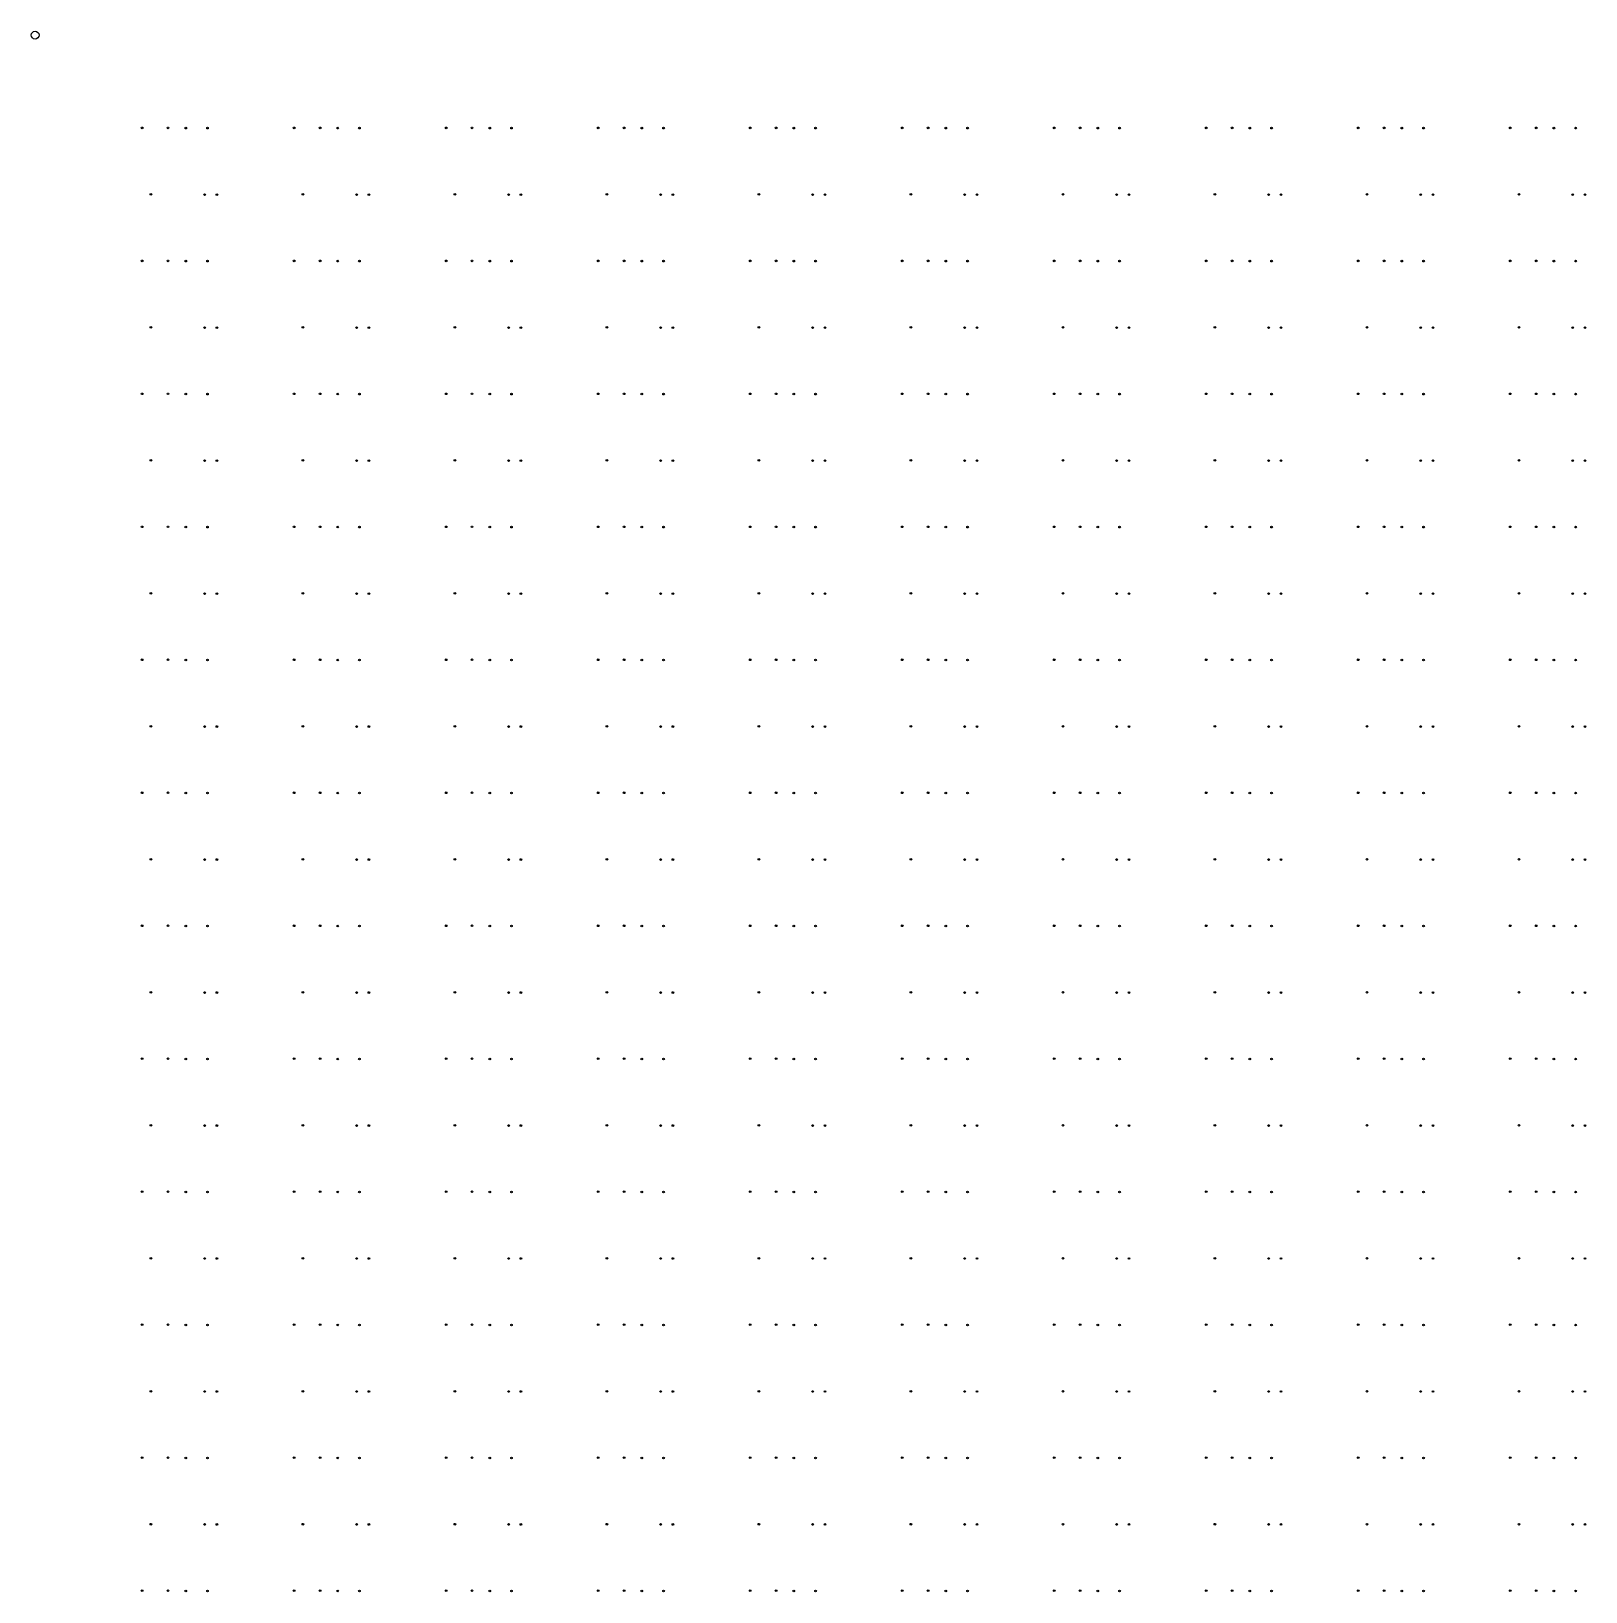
# Model space of a CAD drawing. Extents: x 50 to 173, y 50 to 173.
# Drawn here: x 49.9 to 109.7, y 112.4 to 172.6 of the extents above; entities that cross this region are included whole.
import ezdxf

# ---------------------------------------------------------------- set-up
doc = ezdxf.new("R2010")
doc.units = 0

msp = doc.modelspace()

# ---------------------------------------------------------------- linework, layer by layer
at = {"layer": '4H'}
msp.add_circle((50, 172.4), 0.15, dxfattribs=at)
at = {"layer": 'PET'}
for centre in [(54.121, 168.827), (55.12, 168.827), (55.801, 168.818), (56.638, 168.817), (59.975, 168.827), (60.974, 168.827), (61.654, 168.818), (62.491, 168.817), (65.829, 168.827), (66.827, 168.827), (67.508, 168.818), (68.345, 168.817), (71.682, 168.827), (72.681, 168.827), (73.362, 168.818), (74.199, 168.817), (77.536, 168.827), (78.535, 168.827), (79.215, 168.818), (80.052, 168.817), (83.39, 168.827), (84.388, 168.827), (85.069, 168.818), (85.906, 168.817), (89.243, 168.827), (90.242, 168.827), (90.923, 168.818), (91.76, 168.817), (95.097, 168.827), (96.095, 168.827), (96.776, 168.818), (97.613, 168.817), (100.951, 168.827), (101.949, 168.827), (102.63, 168.818), (103.467, 168.817), (106.804, 168.827), (107.803, 168.827), (108.484, 168.818), (109.321, 168.817), (54.457, 166.265), (56.526, 166.256), (56.999, 166.256), (60.31, 166.265), (62.38, 166.256), (62.853, 166.256), (66.164, 166.265), (68.234, 166.256), (68.707, 166.256), (72.018, 166.265), (74.087, 166.256), (74.56, 166.256), (77.871, 166.265), (79.941, 166.256), (80.414, 166.256), (83.725, 166.265), (85.795, 166.256), (86.268, 166.256), (89.579, 166.265), (91.648, 166.256), (92.121, 166.256), (95.432, 166.265), (97.502, 166.256), (97.975, 166.256), (101.286, 166.265), (103.356, 166.256), (103.828, 166.256), (107.14, 166.265), (109.209, 166.256), (109.682, 166.256), (54.121, 163.705), (55.12, 163.705), (55.801, 163.696), (56.638, 163.695), (59.975, 163.705), (60.974, 163.705), (61.654, 163.696), (62.491, 163.695), (65.829, 163.705), (66.827, 163.705), (67.508, 163.696), (68.345, 163.695), (71.682, 163.705), (72.681, 163.705), (73.362, 163.696), (74.199, 163.695), (77.536, 163.705), (78.535, 163.705), (79.215, 163.696), (80.052, 163.695), (83.39, 163.705), (84.388, 163.705), (85.069, 163.696), (85.906, 163.695), (89.243, 163.705), (90.242, 163.705), (90.923, 163.696), (91.76, 163.695), (95.097, 163.705), (96.095, 163.705), (96.776, 163.696), (97.613, 163.695), (100.951, 163.705), (101.949, 163.705), (102.63, 163.696), (103.467, 163.695), (106.804, 163.705), (107.803, 163.705), (108.484, 163.696), (109.321, 163.695), (54.457, 161.143), (56.526, 161.134), (56.999, 161.134), (60.31, 161.143), (62.38, 161.134), (62.853, 161.134), (66.164, 161.143), (68.234, 161.134), (68.707, 161.134), (72.018, 161.143), (74.087, 161.134), (74.56, 161.134), (77.871, 161.143), (79.941, 161.134), (80.414, 161.134), (83.725, 161.143), (85.795, 161.134), (86.268, 161.134), (89.579, 161.143), (91.648, 161.134), (92.121, 161.134), (95.432, 161.143), (97.502, 161.134), (97.975, 161.134), (101.286, 161.143), (103.356, 161.134), (103.828, 161.134), (107.14, 161.143), (109.209, 161.134), (109.682, 161.134), (54.121, 158.583), (55.12, 158.583), (55.801, 158.574), (56.638, 158.573), (59.975, 158.583), (60.974, 158.583), (61.654, 158.574), (62.491, 158.573), (65.829, 158.583), (66.827, 158.583), (67.508, 158.574), (68.345, 158.573), (71.682, 158.583), (72.681, 158.583), (73.362, 158.574), (74.199, 158.573), (77.536, 158.583), (78.535, 158.583), (79.215, 158.574), (80.052, 158.573), (83.39, 158.583), (84.388, 158.583), (85.069, 158.574), (85.906, 158.573), (89.243, 158.583), (90.242, 158.583), (90.923, 158.574), (91.76, 158.573), (95.097, 158.583), (96.095, 158.583), (96.776, 158.574), (97.613, 158.573), (100.951, 158.583), (101.949, 158.583), (102.63, 158.574), (103.467, 158.573), (106.804, 158.583), (107.803, 158.583), (108.484, 158.574), (109.321, 158.573), (54.457, 156.021), (56.526, 156.012), (56.999, 156.012), (60.31, 156.021), (62.38, 156.012), (62.853, 156.012), (66.164, 156.021), (68.234, 156.012), (68.707, 156.012), (72.018, 156.021), (74.087, 156.012), (74.56, 156.012), (77.871, 156.021), (79.941, 156.012), (80.414, 156.012), (83.725, 156.021), (85.795, 156.012), (86.268, 156.012), (89.579, 156.021), (91.648, 156.012), (92.121, 156.012), (95.432, 156.021), (97.502, 156.012), (97.975, 156.012), (101.286, 156.021), (103.356, 156.012), (103.828, 156.012), (107.14, 156.021), (109.209, 156.012), (109.682, 156.012), (54.121, 153.461), (55.12, 153.461), (55.801, 153.452), (56.638, 153.451), (59.975, 153.461), (60.974, 153.461), (61.654, 153.452), (62.491, 153.451), (65.829, 153.461), (66.827, 153.461), (67.508, 153.452), (68.345, 153.451), (71.682, 153.461), (72.681, 153.461), (73.362, 153.452), (74.199, 153.451), (77.536, 153.461), (78.535, 153.461), (79.215, 153.452), (80.052, 153.451), (83.39, 153.461), (84.388, 153.461), (85.069, 153.452), (85.906, 153.451), (89.243, 153.461), (90.242, 153.461), (90.923, 153.452), (91.76, 153.451), (95.097, 153.461), (96.095, 153.461), (96.776, 153.452), (97.613, 153.451), (100.951, 153.461), (101.949, 153.461), (102.63, 153.452), (103.467, 153.451), (106.804, 153.461), (107.803, 153.461), (108.484, 153.452), (109.321, 153.451), (54.457, 150.899), (56.526, 150.89), (56.999, 150.89), (60.31, 150.899), (62.38, 150.89), (62.853, 150.89), (66.164, 150.899), (68.234, 150.89), (68.707, 150.89), (72.018, 150.899), (74.087, 150.89), (74.56, 150.89), (77.871, 150.899), (79.941, 150.89), (80.414, 150.89), (83.725, 150.899), (85.795, 150.89), (86.268, 150.89), (89.579, 150.899), (91.648, 150.89), (92.121, 150.89), (95.432, 150.899), (97.502, 150.89), (97.975, 150.89), (101.286, 150.899), (103.356, 150.89), (103.828, 150.89), (107.14, 150.899), (109.209, 150.89), (109.682, 150.89), (54.121, 148.339), (55.12, 148.339), (55.801, 148.33), (56.638, 148.329), (59.975, 148.339), (60.974, 148.339), (61.654, 148.33), (62.491, 148.329), (65.829, 148.339), (66.827, 148.339), (67.508, 148.33), (68.345, 148.329), (71.682, 148.339), (72.681, 148.339), (73.362, 148.33), (74.199, 148.329), (77.536, 148.339), (78.535, 148.339), (79.215, 148.33), (80.052, 148.329), (83.39, 148.339), (84.388, 148.339), (85.069, 148.33), (85.906, 148.329), (89.243, 148.339), (90.242, 148.339), (90.923, 148.33), (91.76, 148.329), (95.097, 148.339), (96.095, 148.339), (96.776, 148.33), (97.613, 148.329), (100.951, 148.339), (101.949, 148.339), (102.63, 148.33), (103.467, 148.329), (106.804, 148.339), (107.803, 148.339), (108.484, 148.33), (109.321, 148.329), (54.457, 145.777), (56.526, 145.768), (56.999, 145.768), (60.31, 145.777), (62.38, 145.768), (62.853, 145.768), (66.164, 145.777), (68.234, 145.768), (68.707, 145.768), (72.018, 145.777), (74.087, 145.768), (74.56, 145.768), (77.871, 145.777), (79.941, 145.768), (80.414, 145.768), (83.725, 145.777), (85.795, 145.768), (86.268, 145.768), (89.579, 145.777), (91.648, 145.768), (92.121, 145.768), (95.432, 145.777), (97.502, 145.768), (97.975, 145.768), (101.286, 145.777), (103.356, 145.768), (103.828, 145.768), (107.14, 145.777), (109.209, 145.768), (109.682, 145.768), (54.121, 143.217), (55.12, 143.217), (55.801, 143.208), (56.638, 143.207), (59.975, 143.217), (60.974, 143.217), (61.654, 143.208), (62.491, 143.207), (65.829, 143.217), (66.827, 143.217), (67.508, 143.208), (68.345, 143.207), (71.682, 143.217), (72.681, 143.217), (73.362, 143.208), (74.199, 143.207), (77.536, 143.217), (78.535, 143.217), (79.215, 143.208), (80.052, 143.207), (83.39, 143.217), (84.388, 143.217), (85.069, 143.208), (85.906, 143.207), (89.243, 143.217), (90.242, 143.217), (90.923, 143.208), (91.76, 143.207), (95.097, 143.217), (96.095, 143.217), (96.776, 143.208), (97.613, 143.207), (100.951, 143.217), (101.949, 143.217), (102.63, 143.208), (103.467, 143.207), (106.804, 143.217), (107.803, 143.217), (108.484, 143.208), (109.321, 143.207), (54.457, 140.655), (56.526, 140.646), (56.999, 140.646), (60.31, 140.655), (62.38, 140.646), (62.853, 140.646), (66.164, 140.655), (68.234, 140.646), (68.707, 140.646), (72.018, 140.655), (74.087, 140.646), (74.56, 140.646), (77.871, 140.655), (79.941, 140.646), (80.414, 140.646), (83.725, 140.655), (85.795, 140.646), (86.268, 140.646), (89.579, 140.655), (91.648, 140.646), (92.121, 140.646), (95.432, 140.655), (97.502, 140.646), (97.975, 140.646), (101.286, 140.655), (103.356, 140.646), (103.828, 140.646), (107.14, 140.655), (109.209, 140.646), (109.682, 140.646), (54.121, 138.096), (55.12, 138.096), (55.801, 138.086), (56.638, 138.085), (59.975, 138.096), (60.974, 138.096), (61.654, 138.086), (62.491, 138.085), (65.829, 138.096), (66.827, 138.096), (67.508, 138.086), (68.345, 138.085), (71.682, 138.096), (72.681, 138.096), (73.362, 138.086), (74.199, 138.085), (77.536, 138.096), (78.535, 138.096), (79.215, 138.086), (80.052, 138.085), (83.39, 138.096), (84.388, 138.096), (85.069, 138.086), (85.906, 138.085), (89.243, 138.096), (90.242, 138.096), (90.923, 138.086), (91.76, 138.085), (95.097, 138.096), (96.095, 138.096), (96.776, 138.086), (97.613, 138.085), (100.951, 138.096), (101.949, 138.096), (102.63, 138.086), (103.467, 138.085), (106.804, 138.096), (107.803, 138.096), (108.484, 138.086), (109.321, 138.085), (54.457, 135.533), (56.526, 135.524), (56.999, 135.524), (60.31, 135.533), (62.38, 135.524), (62.853, 135.524), (66.164, 135.533), (68.234, 135.524), (68.707, 135.524), (72.018, 135.533), (74.087, 135.524), (74.56, 135.524), (77.871, 135.533), (79.941, 135.524), (80.414, 135.524), (83.725, 135.533), (85.795, 135.524), (86.268, 135.524), (89.579, 135.533), (91.648, 135.524), (92.121, 135.524), (95.432, 135.533), (97.502, 135.524), (97.975, 135.524), (101.286, 135.533), (103.356, 135.524), (103.828, 135.524), (107.14, 135.533), (109.209, 135.524), (109.682, 135.524), (54.121, 132.974), (55.12, 132.974), (55.801, 132.964), (56.638, 132.963), (59.975, 132.974), (60.974, 132.974), (61.654, 132.964), (62.491, 132.963), (65.829, 132.974), (66.827, 132.974), (67.508, 132.964), (68.345, 132.963), (71.682, 132.974), (72.681, 132.974), (73.362, 132.964), (74.199, 132.963), (77.536, 132.974), (78.535, 132.974), (79.215, 132.964), (80.052, 132.963), (83.39, 132.974), (84.388, 132.974), (85.069, 132.964), (85.906, 132.963), (89.243, 132.974), (90.242, 132.974), (90.923, 132.964), (91.76, 132.963), (95.097, 132.974), (96.095, 132.974), (96.776, 132.964), (97.613, 132.963), (100.951, 132.974), (101.949, 132.974), (102.63, 132.964), (103.467, 132.963), (106.804, 132.974), (107.803, 132.974), (108.484, 132.964), (109.321, 132.963), (54.457, 130.411), (56.526, 130.402), (56.999, 130.402), (60.31, 130.411), (62.38, 130.402), (62.853, 130.402), (66.164, 130.411), (68.234, 130.402), (68.707, 130.402), (72.018, 130.411), (74.087, 130.402), (74.56, 130.402), (77.871, 130.411), (79.941, 130.402), (80.414, 130.402), (83.725, 130.411), (85.795, 130.402), (86.268, 130.402), (89.579, 130.411), (91.648, 130.402), (92.121, 130.402), (95.432, 130.411), (97.502, 130.402), (97.975, 130.402), (101.286, 130.411), (103.356, 130.402), (103.828, 130.402), (107.14, 130.411), (109.209, 130.402), (109.682, 130.402), (54.121, 127.852), (55.12, 127.852), (55.801, 127.842), (56.638, 127.841), (59.975, 127.852), (60.974, 127.852), (61.654, 127.842), (62.491, 127.841), (65.829, 127.852), (66.827, 127.852), (67.508, 127.842), (68.345, 127.841), (71.682, 127.852), (72.681, 127.852), (73.362, 127.842), (74.199, 127.841), (77.536, 127.852), (78.535, 127.852), (79.215, 127.842), (80.052, 127.841), (83.39, 127.852), (84.388, 127.852), (85.069, 127.842), (85.906, 127.841), (89.243, 127.852), (90.242, 127.852), (90.923, 127.842), (91.76, 127.841), (95.097, 127.852), (96.095, 127.852), (96.776, 127.842), (97.613, 127.841), (100.951, 127.852), (101.949, 127.852), (102.63, 127.842), (103.467, 127.841), (106.804, 127.852), (107.803, 127.852), (108.484, 127.842), (109.321, 127.841), (54.457, 125.289), (56.526, 125.28), (56.999, 125.28), (60.31, 125.289), (62.38, 125.28), (62.853, 125.28), (66.164, 125.289), (68.234, 125.28), (68.707, 125.28), (72.018, 125.289), (74.087, 125.28), (74.56, 125.28), (77.871, 125.289), (79.941, 125.28), (80.414, 125.28), (83.725, 125.289), (85.795, 125.28), (86.268, 125.28), (89.579, 125.289), (91.648, 125.28), (92.121, 125.28), (95.432, 125.289), (97.502, 125.28), (97.975, 125.28), (101.286, 125.289), (103.356, 125.28), (103.828, 125.28), (107.14, 125.289), (109.209, 125.28), (109.682, 125.28), (54.121, 122.73), (55.12, 122.73), (55.801, 122.72), (56.638, 122.719), (59.975, 122.73), (60.974, 122.73), (61.654, 122.72), (62.491, 122.719), (65.829, 122.73), (66.827, 122.73), (67.508, 122.72), (68.345, 122.719), (71.682, 122.73), (72.681, 122.73), (73.362, 122.72), (74.199, 122.719), (77.536, 122.73), (78.535, 122.73), (79.215, 122.72), (80.052, 122.719), (83.39, 122.73), (84.388, 122.73), (85.069, 122.72), (85.906, 122.719), (89.243, 122.73), (90.242, 122.73), (90.923, 122.72), (91.76, 122.719), (95.097, 122.73), (96.095, 122.73), (96.776, 122.72), (97.613, 122.719), (100.951, 122.73), (101.949, 122.73), (102.63, 122.72), (103.467, 122.719), (106.804, 122.73), (107.803, 122.73), (108.484, 122.72), (109.321, 122.719), (54.457, 120.167), (56.526, 120.158), (56.999, 120.158), (60.31, 120.167), (62.38, 120.158), (62.853, 120.158), (66.164, 120.167), (68.234, 120.158), (68.707, 120.158), (72.018, 120.167), (74.087, 120.158), (74.56, 120.158), (77.871, 120.167), (79.941, 120.158), (80.414, 120.158), (83.725, 120.167), (85.795, 120.158), (86.268, 120.158), (89.579, 120.167), (91.648, 120.158), (92.121, 120.158), (95.432, 120.167), (97.502, 120.158), (97.975, 120.158), (101.286, 120.167), (103.356, 120.158), (103.828, 120.158), (107.14, 120.167), (109.209, 120.158), (109.682, 120.158), (54.121, 117.608), (55.12, 117.608), (55.801, 117.598), (56.638, 117.597), (59.975, 117.608), (60.974, 117.608), (61.654, 117.598), (62.491, 117.597), (65.829, 117.608), (66.827, 117.608), (67.508, 117.598), (68.345, 117.597), (71.682, 117.608), (72.681, 117.608), (73.362, 117.598), (74.199, 117.597), (77.536, 117.608), (78.535, 117.608), (79.215, 117.598), (80.052, 117.597), (83.39, 117.608), (84.388, 117.608), (85.069, 117.598), (85.906, 117.597), (89.243, 117.608), (90.242, 117.608), (90.923, 117.598), (91.76, 117.597), (95.097, 117.608), (96.095, 117.608), (96.776, 117.598), (97.613, 117.597), (100.951, 117.608), (101.949, 117.608), (102.63, 117.598), (103.467, 117.597), (106.804, 117.608), (107.803, 117.608), (108.484, 117.598), (109.321, 117.597), (54.457, 115.046), (56.526, 115.036), (56.999, 115.036), (60.31, 115.046), (62.38, 115.036), (62.853, 115.036), (66.164, 115.046), (68.234, 115.036), (68.707, 115.036), (72.018, 115.046), (74.087, 115.036), (74.56, 115.036), (77.871, 115.046), (79.941, 115.036), (80.414, 115.036), (83.725, 115.046), (85.795, 115.036), (86.268, 115.036), (89.579, 115.046), (91.648, 115.036), (92.121, 115.036), (95.432, 115.046), (97.502, 115.036), (97.975, 115.036), (101.286, 115.046), (103.356, 115.036), (103.828, 115.036), (107.14, 115.046), (109.209, 115.036), (109.682, 115.036), (54.121, 112.486), (55.12, 112.486), (55.801, 112.476), (56.638, 112.475), (59.975, 112.486), (60.974, 112.486), (61.654, 112.476), (62.491, 112.475), (65.829, 112.486), (66.827, 112.486), (67.508, 112.476), (68.345, 112.475), (71.682, 112.486), (72.681, 112.486), (73.362, 112.476), (74.199, 112.475), (77.536, 112.486), (78.535, 112.486), (79.215, 112.476), (80.052, 112.475), (83.39, 112.486), (84.388, 112.486), (85.069, 112.476), (85.906, 112.475), (89.243, 112.486), (90.242, 112.486), (90.923, 112.476), (91.76, 112.475), (95.097, 112.486), (96.095, 112.486), (96.776, 112.476), (97.613, 112.475), (100.951, 112.486), (101.949, 112.486), (102.63, 112.476), (103.467, 112.475), (106.804, 112.486), (107.803, 112.486), (108.484, 112.476), (109.321, 112.475)]:
    msp.add_circle(centre, 0.005, dxfattribs=at)
at = {"layer": 'V1'}
for centre in [(54.121, 168.827), (55.12, 168.827), (55.801, 168.818), (56.638, 168.817), (59.975, 168.827), (60.974, 168.827), (61.654, 168.818), (62.491, 168.817), (65.829, 168.827), (66.827, 168.827), (67.508, 168.818), (68.345, 168.817), (71.682, 168.827), (72.681, 168.827), (73.362, 168.818), (74.199, 168.817), (77.536, 168.827), (78.535, 168.827), (79.215, 168.818), (80.052, 168.817), (83.39, 168.827), (84.388, 168.827), (85.069, 168.818), (85.906, 168.817), (89.243, 168.827), (90.242, 168.827), (90.923, 168.818), (91.76, 168.817), (95.097, 168.827), (96.095, 168.827), (96.776, 168.818), (97.613, 168.817), (100.951, 168.827), (101.949, 168.827), (102.63, 168.818), (103.467, 168.817), (106.804, 168.827), (107.803, 168.827), (108.484, 168.818), (109.321, 168.817), (54.457, 166.265), (56.526, 166.256), (56.999, 166.256), (60.31, 166.265), (62.38, 166.256), (62.853, 166.256), (66.164, 166.265), (68.234, 166.256), (68.707, 166.256), (72.018, 166.265), (74.087, 166.256), (74.56, 166.256), (77.871, 166.265), (79.941, 166.256), (80.414, 166.256), (83.725, 166.265), (85.795, 166.256), (86.268, 166.256), (89.579, 166.265), (91.648, 166.256), (92.121, 166.256), (95.432, 166.265), (97.502, 166.256), (97.975, 166.256), (101.286, 166.265), (103.356, 166.256), (103.828, 166.256), (107.14, 166.265), (109.209, 166.256), (109.682, 166.256), (54.121, 163.705), (55.12, 163.705), (55.801, 163.696), (56.638, 163.695), (59.975, 163.705), (60.974, 163.705), (61.654, 163.696), (62.491, 163.695), (65.829, 163.705), (66.827, 163.705), (67.508, 163.696), (68.345, 163.695), (71.682, 163.705), (72.681, 163.705), (73.362, 163.696), (74.199, 163.695), (77.536, 163.705), (78.535, 163.705), (79.215, 163.696), (80.052, 163.695), (83.39, 163.705), (84.388, 163.705), (85.069, 163.696), (85.906, 163.695), (89.243, 163.705), (90.242, 163.705), (90.923, 163.696), (91.76, 163.695), (95.097, 163.705), (96.095, 163.705), (96.776, 163.696), (97.613, 163.695), (100.951, 163.705), (101.949, 163.705), (102.63, 163.696), (103.467, 163.695), (106.804, 163.705), (107.803, 163.705), (108.484, 163.696), (109.321, 163.695), (54.457, 161.143), (56.526, 161.134), (56.999, 161.134), (60.31, 161.143), (62.38, 161.134), (62.853, 161.134), (66.164, 161.143), (68.234, 161.134), (68.707, 161.134), (72.018, 161.143), (74.087, 161.134), (74.56, 161.134), (77.871, 161.143), (79.941, 161.134), (80.414, 161.134), (83.725, 161.143), (85.795, 161.134), (86.268, 161.134), (89.579, 161.143), (91.648, 161.134), (92.121, 161.134), (95.432, 161.143), (97.502, 161.134), (97.975, 161.134), (101.286, 161.143), (103.356, 161.134), (103.828, 161.134), (107.14, 161.143), (109.209, 161.134), (109.682, 161.134), (54.121, 158.583), (55.12, 158.583), (55.801, 158.574), (56.638, 158.573), (59.975, 158.583), (60.974, 158.583), (61.654, 158.574), (62.491, 158.573), (65.829, 158.583), (66.827, 158.583), (67.508, 158.574), (68.345, 158.573), (71.682, 158.583), (72.681, 158.583), (73.362, 158.574), (74.199, 158.573), (77.536, 158.583), (78.535, 158.583), (79.215, 158.574), (80.052, 158.573), (83.39, 158.583), (84.388, 158.583), (85.069, 158.574), (85.906, 158.573), (89.243, 158.583), (90.242, 158.583), (90.923, 158.574), (91.76, 158.573), (95.097, 158.583), (96.095, 158.583), (96.776, 158.574), (97.613, 158.573), (100.951, 158.583), (101.949, 158.583), (102.63, 158.574), (103.467, 158.573), (106.804, 158.583), (107.803, 158.583), (108.484, 158.574), (109.321, 158.573), (54.457, 156.021), (56.526, 156.012), (56.999, 156.012), (60.31, 156.021), (62.38, 156.012), (62.853, 156.012), (66.164, 156.021), (68.234, 156.012), (68.707, 156.012), (72.018, 156.021), (74.087, 156.012), (74.56, 156.012), (77.871, 156.021), (79.941, 156.012), (80.414, 156.012), (83.725, 156.021), (85.795, 156.012), (86.268, 156.012), (89.579, 156.021), (91.648, 156.012), (92.121, 156.012), (95.432, 156.021), (97.502, 156.012), (97.975, 156.012), (101.286, 156.021), (103.356, 156.012), (103.828, 156.012), (107.14, 156.021), (109.209, 156.012), (109.682, 156.012), (54.121, 153.461), (55.12, 153.461), (55.801, 153.452), (56.638, 153.451), (59.975, 153.461), (60.974, 153.461), (61.654, 153.452), (62.491, 153.451), (65.829, 153.461), (66.827, 153.461), (67.508, 153.452), (68.345, 153.451), (71.682, 153.461), (72.681, 153.461), (73.362, 153.452), (74.199, 153.451), (77.536, 153.461), (78.535, 153.461), (79.215, 153.452), (80.052, 153.451), (83.39, 153.461), (84.388, 153.461), (85.069, 153.452), (85.906, 153.451), (89.243, 153.461), (90.242, 153.461), (90.923, 153.452), (91.76, 153.451), (95.097, 153.461), (96.095, 153.461), (96.776, 153.452), (97.613, 153.451), (100.951, 153.461), (101.949, 153.461), (102.63, 153.452), (103.467, 153.451), (106.804, 153.461), (107.803, 153.461), (108.484, 153.452), (109.321, 153.451), (54.457, 150.899), (56.526, 150.89), (56.999, 150.89), (60.31, 150.899), (62.38, 150.89), (62.853, 150.89), (66.164, 150.899), (68.234, 150.89), (68.707, 150.89), (72.018, 150.899), (74.087, 150.89), (74.56, 150.89), (77.871, 150.899), (79.941, 150.89), (80.414, 150.89), (83.725, 150.899), (85.795, 150.89), (86.268, 150.89), (89.579, 150.899), (91.648, 150.89), (92.121, 150.89), (95.432, 150.899), (97.502, 150.89), (97.975, 150.89), (101.286, 150.899), (103.356, 150.89), (103.828, 150.89), (107.14, 150.899), (109.209, 150.89), (109.682, 150.89), (54.121, 148.339), (55.12, 148.339), (55.801, 148.33), (56.638, 148.329), (59.975, 148.339), (60.974, 148.339), (61.654, 148.33), (62.491, 148.329), (65.829, 148.339), (66.827, 148.339), (67.508, 148.33), (68.345, 148.329), (71.682, 148.339), (72.681, 148.339), (73.362, 148.33), (74.199, 148.329), (77.536, 148.339), (78.535, 148.339), (79.215, 148.33), (80.052, 148.329), (83.39, 148.339), (84.388, 148.339), (85.069, 148.33), (85.906, 148.329), (89.243, 148.339), (90.242, 148.339), (90.923, 148.33), (91.76, 148.329), (95.097, 148.339), (96.095, 148.339), (96.776, 148.33), (97.613, 148.329), (100.951, 148.339), (101.949, 148.339), (102.63, 148.33), (103.467, 148.329), (106.804, 148.339), (107.803, 148.339), (108.484, 148.33), (109.321, 148.329), (54.457, 145.777), (56.526, 145.768), (56.999, 145.768), (60.31, 145.777), (62.38, 145.768), (62.853, 145.768), (66.164, 145.777), (68.234, 145.768), (68.707, 145.768), (72.018, 145.777), (74.087, 145.768), (74.56, 145.768), (77.871, 145.777), (79.941, 145.768), (80.414, 145.768), (83.725, 145.777), (85.795, 145.768), (86.268, 145.768), (89.579, 145.777), (91.648, 145.768), (92.121, 145.768), (95.432, 145.777), (97.502, 145.768), (97.975, 145.768), (101.286, 145.777), (103.356, 145.768), (103.828, 145.768), (107.14, 145.777), (109.209, 145.768), (109.682, 145.768), (54.121, 143.217), (55.12, 143.217), (55.801, 143.208), (56.638, 143.207), (59.975, 143.217), (60.974, 143.217), (61.654, 143.208), (62.491, 143.207), (65.829, 143.217), (66.827, 143.217), (67.508, 143.208), (68.345, 143.207), (71.682, 143.217), (72.681, 143.217), (73.362, 143.208), (74.199, 143.207), (77.536, 143.217), (78.535, 143.217), (79.215, 143.208), (80.052, 143.207), (83.39, 143.217), (84.388, 143.217), (85.069, 143.208), (85.906, 143.207), (89.243, 143.217), (90.242, 143.217), (90.923, 143.208), (91.76, 143.207), (95.097, 143.217), (96.095, 143.217), (96.776, 143.208), (97.613, 143.207), (100.951, 143.217), (101.949, 143.217), (102.63, 143.208), (103.467, 143.207), (106.804, 143.217), (107.803, 143.217), (108.484, 143.208), (109.321, 143.207), (54.457, 140.655), (56.526, 140.646), (56.999, 140.646), (60.31, 140.655), (62.38, 140.646), (62.853, 140.646), (66.164, 140.655), (68.234, 140.646), (68.707, 140.646), (72.018, 140.655), (74.087, 140.646), (74.56, 140.646), (77.871, 140.655), (79.941, 140.646), (80.414, 140.646), (83.725, 140.655), (85.795, 140.646), (86.268, 140.646), (89.579, 140.655), (91.648, 140.646), (92.121, 140.646), (95.432, 140.655), (97.502, 140.646), (97.975, 140.646), (101.286, 140.655), (103.356, 140.646), (103.828, 140.646), (107.14, 140.655), (109.209, 140.646), (109.682, 140.646), (54.121, 138.096), (55.12, 138.096), (55.801, 138.086), (56.638, 138.085), (59.975, 138.096), (60.974, 138.096), (61.654, 138.086), (62.491, 138.085), (65.829, 138.096), (66.827, 138.096), (67.508, 138.086), (68.345, 138.085), (71.682, 138.096), (72.681, 138.096), (73.362, 138.086), (74.199, 138.085), (77.536, 138.096), (78.535, 138.096), (79.215, 138.086), (80.052, 138.085), (83.39, 138.096), (84.388, 138.096), (85.069, 138.086), (85.906, 138.085), (89.243, 138.096), (90.242, 138.096), (90.923, 138.086), (91.76, 138.085), (95.097, 138.096), (96.095, 138.096), (96.776, 138.086), (97.613, 138.085), (100.951, 138.096), (101.949, 138.096), (102.63, 138.086), (103.467, 138.085), (106.804, 138.096), (107.803, 138.096), (108.484, 138.086), (109.321, 138.085), (54.457, 135.533), (56.526, 135.524), (56.999, 135.524), (60.31, 135.533), (62.38, 135.524), (62.853, 135.524), (66.164, 135.533), (68.234, 135.524), (68.707, 135.524), (72.018, 135.533), (74.087, 135.524), (74.56, 135.524), (77.871, 135.533), (79.941, 135.524), (80.414, 135.524), (83.725, 135.533), (85.795, 135.524), (86.268, 135.524), (89.579, 135.533), (91.648, 135.524), (92.121, 135.524), (95.432, 135.533), (97.502, 135.524), (97.975, 135.524), (101.286, 135.533), (103.356, 135.524), (103.828, 135.524), (107.14, 135.533), (109.209, 135.524), (109.682, 135.524), (54.121, 132.974), (55.12, 132.974), (55.801, 132.964), (56.638, 132.963), (59.975, 132.974), (60.974, 132.974), (61.654, 132.964), (62.491, 132.963), (65.829, 132.974), (66.827, 132.974), (67.508, 132.964), (68.345, 132.963), (71.682, 132.974), (72.681, 132.974), (73.362, 132.964), (74.199, 132.963), (77.536, 132.974), (78.535, 132.974), (79.215, 132.964), (80.052, 132.963), (83.39, 132.974), (84.388, 132.974), (85.069, 132.964), (85.906, 132.963), (89.243, 132.974), (90.242, 132.974), (90.923, 132.964), (91.76, 132.963), (95.097, 132.974), (96.095, 132.974), (96.776, 132.964), (97.613, 132.963), (100.951, 132.974), (101.949, 132.974), (102.63, 132.964), (103.467, 132.963), (106.804, 132.974), (107.803, 132.974), (108.484, 132.964), (109.321, 132.963), (54.457, 130.411), (56.526, 130.402), (56.999, 130.402), (60.31, 130.411), (62.38, 130.402), (62.853, 130.402), (66.164, 130.411), (68.234, 130.402), (68.707, 130.402), (72.018, 130.411), (74.087, 130.402), (74.56, 130.402), (77.871, 130.411), (79.941, 130.402), (80.414, 130.402), (83.725, 130.411), (85.795, 130.402), (86.268, 130.402), (89.579, 130.411), (91.648, 130.402), (92.121, 130.402), (95.432, 130.411), (97.502, 130.402), (97.975, 130.402), (101.286, 130.411), (103.356, 130.402), (103.828, 130.402), (107.14, 130.411), (109.209, 130.402), (109.682, 130.402), (54.121, 127.852), (55.12, 127.852), (55.801, 127.842), (56.638, 127.841), (59.975, 127.852), (60.974, 127.852), (61.654, 127.842), (62.491, 127.841), (65.829, 127.852), (66.827, 127.852), (67.508, 127.842), (68.345, 127.841), (71.682, 127.852), (72.681, 127.852), (73.362, 127.842), (74.199, 127.841), (77.536, 127.852), (78.535, 127.852), (79.215, 127.842), (80.052, 127.841), (83.39, 127.852), (84.388, 127.852), (85.069, 127.842), (85.906, 127.841), (89.243, 127.852), (90.242, 127.852), (90.923, 127.842), (91.76, 127.841), (95.097, 127.852), (96.095, 127.852), (96.776, 127.842), (97.613, 127.841), (100.951, 127.852), (101.949, 127.852), (102.63, 127.842), (103.467, 127.841), (106.804, 127.852), (107.803, 127.852), (108.484, 127.842), (109.321, 127.841), (54.457, 125.289), (56.526, 125.28), (56.999, 125.28), (60.31, 125.289), (62.38, 125.28), (62.853, 125.28), (66.164, 125.289), (68.234, 125.28), (68.707, 125.28), (72.018, 125.289), (74.087, 125.28), (74.56, 125.28), (77.871, 125.289), (79.941, 125.28), (80.414, 125.28), (83.725, 125.289), (85.795, 125.28), (86.268, 125.28), (89.579, 125.289), (91.648, 125.28), (92.121, 125.28), (95.432, 125.289), (97.502, 125.28), (97.975, 125.28), (101.286, 125.289), (103.356, 125.28), (103.828, 125.28), (107.14, 125.289), (109.209, 125.28), (109.682, 125.28), (54.121, 122.73), (55.12, 122.73), (55.801, 122.72), (56.638, 122.719), (59.975, 122.73), (60.974, 122.73), (61.654, 122.72), (62.491, 122.719), (65.829, 122.73), (66.827, 122.73), (67.508, 122.72), (68.345, 122.719), (71.682, 122.73), (72.681, 122.73), (73.362, 122.72), (74.199, 122.719), (77.536, 122.73), (78.535, 122.73), (79.215, 122.72), (80.052, 122.719), (83.39, 122.73), (84.388, 122.73), (85.069, 122.72), (85.906, 122.719), (89.243, 122.73), (90.242, 122.73), (90.923, 122.72), (91.76, 122.719), (95.097, 122.73), (96.095, 122.73), (96.776, 122.72), (97.613, 122.719), (100.951, 122.73), (101.949, 122.73), (102.63, 122.72), (103.467, 122.719), (106.804, 122.73), (107.803, 122.73), (108.484, 122.72), (109.321, 122.719), (54.457, 120.167), (56.526, 120.158), (56.999, 120.158), (60.31, 120.167), (62.38, 120.158), (62.853, 120.158), (66.164, 120.167), (68.234, 120.158), (68.707, 120.158), (72.018, 120.167), (74.087, 120.158), (74.56, 120.158), (77.871, 120.167), (79.941, 120.158), (80.414, 120.158), (83.725, 120.167), (85.795, 120.158), (86.268, 120.158), (89.579, 120.167), (91.648, 120.158), (92.121, 120.158), (95.432, 120.167), (97.502, 120.158), (97.975, 120.158), (101.286, 120.167), (103.356, 120.158), (103.828, 120.158), (107.14, 120.167), (109.209, 120.158), (109.682, 120.158), (54.121, 117.608), (55.12, 117.608), (55.801, 117.598), (56.638, 117.597), (59.975, 117.608), (60.974, 117.608), (61.654, 117.598), (62.491, 117.597), (65.829, 117.608), (66.827, 117.608), (67.508, 117.598), (68.345, 117.597), (71.682, 117.608), (72.681, 117.608), (73.362, 117.598), (74.199, 117.597), (77.536, 117.608), (78.535, 117.608), (79.215, 117.598), (80.052, 117.597), (83.39, 117.608), (84.388, 117.608), (85.069, 117.598), (85.906, 117.597), (89.243, 117.608), (90.242, 117.608), (90.923, 117.598), (91.76, 117.597), (95.097, 117.608), (96.095, 117.608), (96.776, 117.598), (97.613, 117.597), (100.951, 117.608), (101.949, 117.608), (102.63, 117.598), (103.467, 117.597), (106.804, 117.608), (107.803, 117.608), (108.484, 117.598), (109.321, 117.597), (54.457, 115.046), (56.526, 115.036), (56.999, 115.036), (60.31, 115.046), (62.38, 115.036), (62.853, 115.036), (66.164, 115.046), (68.234, 115.036), (68.707, 115.036), (72.018, 115.046), (74.087, 115.036), (74.56, 115.036), (77.871, 115.046), (79.941, 115.036), (80.414, 115.036), (83.725, 115.046), (85.795, 115.036), (86.268, 115.036), (89.579, 115.046), (91.648, 115.036), (92.121, 115.036), (95.432, 115.046), (97.502, 115.036), (97.975, 115.036), (101.286, 115.046), (103.356, 115.036), (103.828, 115.036), (107.14, 115.046), (109.209, 115.036), (109.682, 115.036), (54.121, 112.486), (55.12, 112.486), (55.801, 112.476), (56.638, 112.475), (59.975, 112.486), (60.974, 112.486), (61.654, 112.476), (62.491, 112.475), (65.829, 112.486), (66.827, 112.486), (67.508, 112.476), (68.345, 112.475), (71.682, 112.486), (72.681, 112.486), (73.362, 112.476), (74.199, 112.475), (77.536, 112.486), (78.535, 112.486), (79.215, 112.476), (80.052, 112.475), (83.39, 112.486), (84.388, 112.486), (85.069, 112.476), (85.906, 112.475), (89.243, 112.486), (90.242, 112.486), (90.923, 112.476), (91.76, 112.475), (95.097, 112.486), (96.095, 112.486), (96.776, 112.476), (97.613, 112.475), (100.951, 112.486), (101.949, 112.486), (102.63, 112.476), (103.467, 112.475), (106.804, 112.486), (107.803, 112.486), (108.484, 112.476), (109.321, 112.475)]:
    msp.add_circle(centre, 0.0316, dxfattribs=at)

doc.saveas('drawing.dxf')
